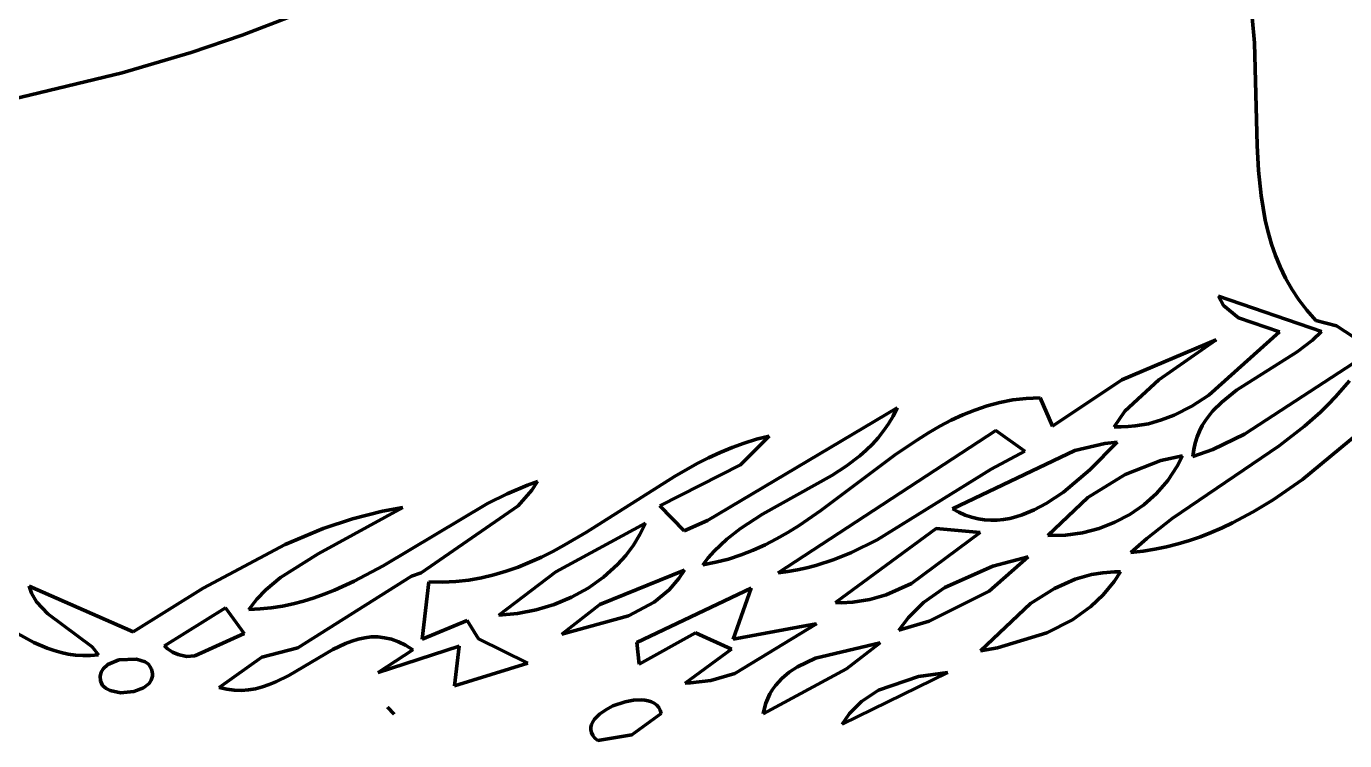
# Model space of a CAD drawing. Header units: millimetres. Extents: x 0 to 9.3, y 0 to 12.
# Drawn here: x 1.313 to 2.414, y 1.163 to 1.76 of the extents above; entities that cross this region are included whole.
import ezdxf

# ---------------------------------------------------------------- set-up
doc = ezdxf.new("R2010")
doc.units = ezdxf.units.MM
doc.layers.add('color#000000ff', color=7, linetype='CONTINUOUS', lineweight=100)
doc.layers.add('color#ffffffff', color=7, linetype='CONTINUOUS', lineweight=100)

msp = doc.modelspace()

# ---------------------------------------------------------------- linework, layer by layer
at = {"layer": 'color#000000ff'}
for p, q in [((1.5354, 1.769), (1.4933, 1.7529)), ((2.3385, 1.7463), (2.3367, 1.7674)), ((1.4933, 1.7529), (1.4507, 1.7384)), ((2.3409, 1.6607), (2.3385, 1.7463)), ((1.4507, 1.7384), (1.3931, 1.7213)), ((1.3931, 1.7213), (1.2765, 1.6932)), ((2.342, 1.6396), (2.3409, 1.6607)), ((2.3442, 1.6187), (2.342, 1.6396)), ((2.3457, 1.6084), (2.3442, 1.6187)), ((2.3476, 1.5983), (2.3457, 1.6084)), ((2.35, 1.5882), (2.3476, 1.5983)), ((2.3528, 1.5783), (2.35, 1.5882)), ((2.3561, 1.5686), (2.3528, 1.5783)), ((2.3601, 1.5591), (2.3561, 1.5686)), ((2.3646, 1.5497), (2.3601, 1.5591)), ((2.3698, 1.5405), (2.3646, 1.5497)), ((2.3127, 1.5269), (2.3084, 1.5346)), ((2.3084, 1.5346), (2.3944, 1.5053)), ((2.3757, 1.5316), (2.3698, 1.5405)), ((2.3823, 1.5229), (2.3757, 1.5316)), ((2.3252, 1.5166), (2.3127, 1.5269)), ((2.3897, 1.5144), (2.3823, 1.5229)), ((2.3595, 1.5049), (2.3252, 1.5166)), ((2.407, 1.51), (2.3897, 1.5144)), ((2.4776, 1.4637), (2.407, 1.51)), ((2.2278, 1.4649), (2.3065, 1.4982)), ((2.3065, 1.4982), (2.2587, 1.4647)), ((2.3004, 1.4519), (2.3595, 1.5049)), ((2.3869, 1.4979), (2.3743, 1.4881)), ((2.3944, 1.5053), (2.3869, 1.4979)), ((2.3743, 1.4881), (2.3235, 1.4561)), ((2.3301, 1.4194), (2.4333, 1.4866)), ((2.17, 1.4261), (2.2278, 1.4649)), ((2.2587, 1.4647), (2.2303, 1.4387)), ((2.4179, 1.4641), (2.4122, 1.4572)), ((2.3235, 1.4561), (2.3112, 1.4463)), ((2.3787, 1.3815), (2.4776, 1.4637)), ((2.4122, 1.4572), (2.4063, 1.4505)), ((2.1051, 1.4396), (2.1154, 1.4431)), ((2.1154, 1.4431), (2.126, 1.4459)), ((2.126, 1.4459), (2.1368, 1.448)), ((2.1368, 1.448), (2.148, 1.4493)), ((2.148, 1.4493), (2.1595, 1.4499)), ((2.1595, 1.4499), (2.17, 1.4261)), ((2.2714, 1.4352), (2.2863, 1.4428)), ((2.2863, 1.4428), (2.3004, 1.4519)), ((2.3112, 1.4463), (2.3039, 1.439)), ((2.4001, 1.4441), (2.3937, 1.4379)), ((2.4063, 1.4505), (2.4001, 1.4441)), ((1.8818, 1.3474), (2.0402, 1.4413)), ((2.0368, 1.4344), (2.033, 1.4281)), ((2.0402, 1.4413), (2.0368, 1.4344)), ((2.0757, 1.426), (2.0853, 1.4311)), ((2.0853, 1.4311), (2.0951, 1.4356)), ((2.0951, 1.4356), (2.1051, 1.4396)), ((2.2303, 1.4387), (2.2213, 1.4256)), ((2.2502, 1.4282), (2.261, 1.4313)), ((2.261, 1.4313), (2.2714, 1.4352)), ((2.3007, 1.4351), (2.2977, 1.4309)), ((2.3039, 1.439), (2.3007, 1.4351)), ((2.3937, 1.4379), (2.3804, 1.4262)), ((2.1225, 1.4224), (1.9407, 1.3036)), ((2.0288, 1.4221), (2.0243, 1.4164)), ((2.033, 1.4281), (2.0288, 1.4221)), ((2.0571, 1.4148), (2.0663, 1.4206)), ((2.0663, 1.4206), (2.0757, 1.426)), ((2.1467, 1.4052), (2.1225, 1.4224)), ((2.2213, 1.4256), (2.2273, 1.4255)), ((2.2273, 1.4255), (2.2332, 1.4258)), ((2.2332, 1.4258), (2.239, 1.4263)), ((2.239, 1.4263), (2.2502, 1.4282)), ((2.2927, 1.422), (2.2907, 1.4171)), ((2.295, 1.4266), (2.2927, 1.422)), ((2.2977, 1.4309), (2.295, 1.4266)), ((2.3804, 1.4262), (2.3593, 1.4098)), ((1.9024, 1.4083), (1.9125, 1.412)), ((1.9333, 1.4179), (1.9093, 1.3937)), ((1.9125, 1.412), (1.9228, 1.4152)), ((1.9228, 1.4152), (1.9333, 1.4179)), ((2.0195, 1.4111), (2.0144, 1.4062)), ((2.0243, 1.4164), (2.0195, 1.4111)), ((2.0389, 1.4024), (2.0571, 1.4148)), ((2.2136, 1.4116), (2.1885, 1.4059)), ((2.2012, 1.3896), (2.224, 1.4128)), ((2.224, 1.4128), (2.2136, 1.4116)), ((2.3593, 1.4098), (2.2699, 1.349)), ((2.2891, 1.4119), (2.2878, 1.4065)), ((2.2907, 1.4171), (2.2891, 1.4119)), ((2.3038, 1.4066), (2.3301, 1.4194)), ((1.8732, 1.3948), (1.8828, 1.3997)), ((1.8828, 1.3997), (1.8925, 1.4042)), ((1.8925, 1.4042), (1.9024, 1.4083)), ((1.9766, 1.3556), (2.0389, 1.4024)), ((2.0091, 1.4014), (1.9977, 1.3927)), ((2.0144, 1.4062), (2.0091, 1.4014)), ((2.1885, 1.4059), (2.0864, 1.3571)), ((2.1188, 1.3902), (2.1467, 1.4052)), ((2.2786, 1.4014), (2.2605, 1.3973)), ((2.2741, 1.3926), (2.2786, 1.4014)), ((2.287, 1.4007), (2.3038, 1.4066)), ((2.2878, 1.4065), (2.287, 1.4007)), ((1.9093, 1.3937), (1.8421, 1.3595)), ((1.8543, 1.3842), (1.8732, 1.3948)), ((1.9977, 1.3927), (1.9856, 1.3848)), ((2.0235, 1.3312), (2.1188, 1.3902)), ((2.179, 1.3709), (2.2012, 1.3896)), ((2.2605, 1.3973), (2.2305, 1.3857)), ((2.2662, 1.3806), (2.2741, 1.3926)), ((1.7146, 1.3695), (1.7314, 1.3767)), ((1.7314, 1.3767), (1.74, 1.3798)), ((1.74, 1.3798), (1.735, 1.3726)), ((1.7808, 1.3375), (1.8543, 1.3842)), ((1.9856, 1.3848), (1.9278, 1.3525)), ((2.2305, 1.3857), (2.1995, 1.3664)), ((2.2568, 1.3698), (2.2662, 1.3806)), ((2.3543, 1.3647), (2.3787, 1.3815)), ((1.6982, 1.3614), (1.7146, 1.3695)), ((1.735, 1.3726), (1.7238, 1.3596)), ((2.1646, 1.3614), (2.179, 1.3709)), ((2.1995, 1.3664), (2.1661, 1.3347)), ((2.2463, 1.3604), (2.2568, 1.3698)), ((1.6275, 1.3582), (1.5568, 1.3195)), ((1.5854, 1.3486), (1.6105, 1.355)), ((1.6105, 1.355), (1.6275, 1.3582)), ((1.611, 1.3095), (1.6982, 1.3614)), ((1.7238, 1.3596), (1.6426, 1.3036)), ((1.8421, 1.3595), (1.8623, 1.3388)), ((1.9583, 1.3432), (1.9766, 1.3556)), ((2.0864, 1.3571), (2.0918, 1.3542)), ((2.0918, 1.3542), (2.0971, 1.3519)), ((2.1445, 1.352), (2.1547, 1.3562)), ((2.1547, 1.3562), (2.1646, 1.3614)), ((2.2346, 1.3524), (2.2463, 1.3604)), ((2.3203, 1.3453), (2.3376, 1.3545)), ((2.3376, 1.3545), (2.3543, 1.3647)), ((1.561, 1.3405), (1.5854, 1.3486)), ((1.8301, 1.345), (1.7552, 1.3045)), ((1.8254, 1.3355), (1.8301, 1.345)), ((1.8623, 1.3388), (1.8818, 1.3474)), ((1.9278, 1.3525), (1.9094, 1.3406)), ((1.949, 1.3374), (1.9583, 1.3432)), ((2.0971, 1.3519), (2.1024, 1.3501)), ((2.1024, 1.3501), (2.1078, 1.3488)), ((2.1078, 1.3488), (2.1131, 1.348)), ((2.1131, 1.348), (2.1184, 1.3476)), ((2.1184, 1.3476), (2.1237, 1.3477)), ((2.1237, 1.3477), (2.129, 1.3482)), ((2.129, 1.3482), (2.1342, 1.3491)), ((2.1342, 1.3491), (2.1394, 1.3504)), ((2.1394, 1.3504), (2.1445, 1.352)), ((2.2088, 1.3407), (2.2221, 1.3458)), ((2.2221, 1.3458), (2.2346, 1.3524)), ((2.2699, 1.349), (2.2488, 1.3324)), ((2.3115, 1.3411), (2.3203, 1.3453)), ((1.5292, 1.3273), (1.561, 1.3405)), ((1.7622, 1.3266), (1.7808, 1.3375)), ((1.8199, 1.3266), (1.8254, 1.3355)), ((1.9094, 1.3406), (1.898, 1.3316)), ((1.9299, 1.327), (1.9395, 1.332)), ((1.9395, 1.332), (1.949, 1.3374)), ((2.0727, 1.3406), (1.9886, 1.2788)), ((2.0523, 1.2947), (2.1094, 1.3373)), ((2.1094, 1.3373), (2.0727, 1.3406)), ((2.1661, 1.3347), (2.1807, 1.3351)), ((2.1807, 1.3351), (2.195, 1.3371)), ((2.195, 1.3371), (2.2088, 1.3407)), ((2.2488, 1.3324), (2.2354, 1.3205)), ((2.2842, 1.3306), (2.2934, 1.3337)), ((2.2934, 1.3337), (2.3025, 1.3373)), ((2.3025, 1.3373), (2.3115, 1.3411)), ((1.4606, 1.2908), (1.5292, 1.3273)), ((1.7432, 1.3168), (1.7527, 1.3215)), ((1.7527, 1.3215), (1.7622, 1.3266)), ((1.8136, 1.3182), (1.8199, 1.3266)), ((1.8874, 1.3216), (1.8825, 1.3161)), ((1.8926, 1.3268), (1.8874, 1.3216)), ((1.898, 1.3316), (1.8926, 1.3268)), ((1.9099, 1.3185), (1.92, 1.3225)), ((1.92, 1.3225), (1.9299, 1.327)), ((2.0022, 1.3207), (2.0235, 1.3312)), ((2.2354, 1.3205), (2.2455, 1.3217)), ((2.2455, 1.3217), (2.2554, 1.3233)), ((2.2554, 1.3233), (2.2652, 1.3253)), ((2.2652, 1.3253), (2.2748, 1.3277)), ((2.2748, 1.3277), (2.2842, 1.3306)), ((1.5568, 1.3195), (1.5253, 1.2997)), ((1.7237, 1.3084), (1.7335, 1.3124)), ((1.7335, 1.3124), (1.7432, 1.3168)), ((1.795, 1.3), (1.8066, 1.3105)), ((1.8066, 1.3105), (1.8136, 1.3182)), ((1.8825, 1.3161), (1.8779, 1.3103)), ((1.8779, 1.3103), (1.8889, 1.3124)), ((1.8889, 1.3124), (1.8995, 1.3151)), ((1.8995, 1.3151), (1.9099, 1.3185)), ((1.9724, 1.3098), (1.9875, 1.3147)), ((1.9875, 1.3147), (2.0022, 1.3207)), ((2.117, 1.2884), (2.1497, 1.317)), ((2.1497, 1.317), (2.12, 1.3091)), ((1.5253, 1.2997), (1.5131, 1.2893)), ((1.6346, 1.3009), (1.5398, 1.2409)), ((1.5868, 1.2966), (1.611, 1.3095)), ((1.6426, 1.3036), (1.6346, 1.3009)), ((1.6824, 1.2976), (1.6931, 1.2994)), ((1.6931, 1.2994), (1.7035, 1.3019)), ((1.7035, 1.3019), (1.7137, 1.3049)), ((1.7552, 1.3045), (1.7076, 1.2682)), ((1.7137, 1.3049), (1.7237, 1.3084)), ((1.7822, 1.2909), (1.795, 1.3)), ((1.8627, 1.3059), (1.792, 1.2772)), ((1.8579, 1.2989), (1.8627, 1.3059)), ((1.9407, 1.3036), (1.9489, 1.3047)), ((1.9489, 1.3047), (1.9569, 1.306)), ((1.9569, 1.306), (1.9647, 1.3078)), ((1.9647, 1.3078), (1.9724, 1.3098)), ((2.12, 1.3091), (2.0799, 1.2914)), ((2.2025, 1.3021), (2.1889, 1.2982)), ((2.212, 1.3037), (2.2025, 1.3021)), ((2.2217, 1.3044), (2.212, 1.3037)), ((2.2213, 1.2963), (2.2267, 1.3045)), ((2.2267, 1.3045), (2.2217, 1.3044)), ((1.3173, 1.2867), (1.3154, 1.2925)), ((1.3154, 1.2925), (1.4022, 1.2542)), ((1.4022, 1.2542), (1.4606, 1.2908)), ((1.5131, 1.2893), (1.5056, 1.2815)), ((1.5618, 1.2857), (1.5703, 1.289)), ((1.5703, 1.289), (1.5868, 1.2966)), ((1.6435, 1.2481), (1.6491, 1.2961)), ((1.6491, 1.2961), (1.6605, 1.2959)), ((1.6605, 1.2959), (1.6716, 1.2964)), ((1.6716, 1.2964), (1.6824, 1.2976)), ((1.7684, 1.2833), (1.7822, 1.2909)), ((1.9183, 1.2908), (1.8227, 1.2453)), ((1.8373, 1.2792), (1.8498, 1.2895)), ((1.8498, 1.2895), (1.8579, 1.2989)), ((1.9033, 1.2482), (1.9183, 1.2908)), ((2.0309, 1.2851), (2.0523, 1.2947)), ((2.0799, 1.2914), (2.0623, 1.2788)), ((2.0668, 1.2631), (2.117, 1.2884)), ((2.1717, 1.2906), (2.1516, 1.2779)), ((2.1889, 1.2982), (2.1717, 1.2906)), ((2.2122, 1.2852), (2.2213, 1.2963)), ((1.3215, 1.2793), (1.3173, 1.2867)), ((1.331, 1.2693), (1.3215, 1.2793)), ((1.5056, 1.2815), (1.4987, 1.2729)), ((1.5268, 1.2758), (1.5358, 1.2777)), ((1.5358, 1.2777), (1.5446, 1.28)), ((1.5446, 1.28), (1.5533, 1.2827)), ((1.5533, 1.2827), (1.5618, 1.2857)), ((1.7387, 1.2726), (1.7538, 1.2772)), ((1.7538, 1.2772), (1.7684, 1.2833)), ((1.792, 1.2772), (1.7603, 1.2523)), ((1.8159, 1.2676), (1.8373, 1.2792)), ((1.9886, 1.2788), (1.9935, 1.2786)), ((1.9935, 1.2786), (2.0033, 1.279)), ((2.0033, 1.279), (2.0174, 1.2812)), ((2.0174, 1.2812), (2.0309, 1.2851)), ((2.0623, 1.2788), (2.0498, 1.2664)), ((2.1516, 1.2779), (2.1099, 1.2385)), ((2.2018, 1.2754), (2.2122, 1.2852)), ((1.3679, 1.2419), (1.331, 1.2693)), ((1.4793, 1.2744), (1.4284, 1.2425)), ((1.495, 1.2528), (1.4793, 1.2744)), ((1.4987, 1.2729), (1.5083, 1.2734)), ((1.5083, 1.2734), (1.5176, 1.2744)), ((1.5176, 1.2744), (1.5268, 1.2758)), ((1.7076, 1.2682), (1.7232, 1.2696)), ((1.7232, 1.2696), (1.7387, 1.2726)), ((1.7603, 1.2523), (1.8159, 1.2676)), ((2.0498, 1.2664), (2.0417, 1.2557)), ((2.1865, 1.2644), (2.2018, 1.2754)), ((1.6811, 1.2637), (1.6435, 1.2481)), ((1.6907, 1.2484), (1.6811, 1.2637)), ((1.9648, 1.2595), (1.9033, 1.2482)), ((1.9046, 1.2196), (1.9729, 1.261)), ((1.9729, 1.261), (1.9648, 1.2595)), ((2.0417, 1.2557), (2.0668, 1.2631)), ((2.1653, 1.2536), (2.1865, 1.2644)), ((1.3032, 1.2544), (1.3193, 1.2454)), ((1.3193, 1.2454), (1.3305, 1.2406)), ((1.4538, 1.2342), (1.495, 1.2528)), ((1.569, 1.2395), (1.5795, 1.2446)), ((1.5795, 1.2446), (1.5848, 1.2466)), ((1.5848, 1.2466), (1.5902, 1.2482)), ((1.5902, 1.2482), (1.5956, 1.2494)), ((1.5956, 1.2494), (1.6011, 1.25)), ((1.6011, 1.25), (1.6066, 1.25)), ((1.6066, 1.25), (1.6122, 1.2494)), ((1.6122, 1.2494), (1.6179, 1.2481)), ((1.6179, 1.2481), (1.6238, 1.246)), ((1.6238, 1.246), (1.6297, 1.2431)), ((1.7317, 1.228), (1.6907, 1.2484)), ((1.8227, 1.2453), (1.8248, 1.2274)), ((1.8248, 1.2274), (1.8717, 1.2534)), ((1.8717, 1.2534), (1.9019, 1.2399)), ((2.0259, 1.2452), (1.9721, 1.2322)), ((1.9979, 1.2234), (2.0259, 1.2452)), ((2.124, 1.241), (2.1653, 1.2536)), ((1.3305, 1.2406), (1.3362, 1.2386)), ((1.3362, 1.2386), (1.342, 1.237)), ((1.342, 1.237), (1.348, 1.2357)), ((1.348, 1.2357), (1.3541, 1.2349)), ((1.3541, 1.2349), (1.3603, 1.2345)), ((1.3603, 1.2345), (1.3667, 1.2345)), ((1.3667, 1.2345), (1.3732, 1.2351)), ((1.3732, 1.2351), (1.3679, 1.2419)), ((1.4284, 1.2425), (1.4306, 1.2405)), ((1.4306, 1.2405), (1.4352, 1.2374)), ((1.4352, 1.2374), (1.4398, 1.2353)), ((1.4398, 1.2353), (1.4468, 1.2338)), ((1.4468, 1.2338), (1.4538, 1.2342)), ((1.5096, 1.2332), (1.474, 1.2078)), ((1.5398, 1.2409), (1.5096, 1.2332)), ((1.5322, 1.2178), (1.569, 1.2395)), ((1.6068, 1.2203), (1.6745, 1.2422)), ((1.6358, 1.2393), (1.6068, 1.2203)), ((1.6297, 1.2431), (1.6358, 1.2393)), ((1.6745, 1.2422), (1.6705, 1.2092)), ((1.9019, 1.2399), (1.8633, 1.2115)), ((2.1099, 1.2385), (2.124, 1.241)), ((1.3772, 1.2234), (1.3755, 1.2205)), ((1.3811, 1.2271), (1.3772, 1.2234)), ((1.3904, 1.231), (1.3811, 1.2271)), ((1.405, 1.2316), (1.3904, 1.231)), ((1.4123, 1.2292), (1.405, 1.2316)), ((1.4151, 1.2273), (1.4123, 1.2292)), ((1.4165, 1.2251), (1.4151, 1.2273)), ((1.4175, 1.223), (1.4165, 1.2251)), ((1.4181, 1.221), (1.4175, 1.223)), ((1.6705, 1.2092), (1.7317, 1.228)), ((1.9282, 1.1859), (1.9979, 1.2234)), ((1.9569, 1.2251), (1.95, 1.2206)), ((1.9721, 1.2322), (1.9569, 1.2251)), ((1.3755, 1.2205), (1.3748, 1.2172)), ((1.3748, 1.2172), (1.3751, 1.2135)), ((1.3751, 1.2135), (1.3757, 1.2115)), ((1.3757, 1.2115), (1.3767, 1.2095)), ((1.411, 1.2075), (1.4155, 1.2111)), ((1.4155, 1.2111), (1.4174, 1.214)), ((1.4174, 1.214), (1.4184, 1.2173)), ((1.4184, 1.2191), (1.4181, 1.221)), ((1.4184, 1.2173), (1.4184, 1.2191)), ((1.5158, 1.2102), (1.5213, 1.2124)), ((1.5213, 1.2124), (1.5322, 1.2178)), ((1.8633, 1.2115), (1.8677, 1.2116)), ((1.8677, 1.2116), (1.8845, 1.2137)), ((1.8845, 1.2137), (1.9046, 1.2196)), ((1.9439, 1.2154), (1.9385, 1.2094)), ((1.95, 1.2206), (1.9439, 1.2154)), ((1.9943, 1.1771), (2.0824, 1.2203)), ((2.058, 1.2169), (2.0247, 1.2056)), ((2.0824, 1.2203), (2.058, 1.2169)), ((1.3767, 1.2095), (1.3796, 1.207)), ((1.3796, 1.207), (1.3831, 1.2052)), ((1.3831, 1.2052), (1.3916, 1.2034)), ((1.3916, 1.2034), (1.4029, 1.2044)), ((1.4029, 1.2044), (1.411, 1.2075)), ((1.474, 1.2078), (1.4804, 1.2063)), ((1.4804, 1.2063), (1.4866, 1.2055)), ((1.4866, 1.2055), (1.4927, 1.2053)), ((1.4927, 1.2053), (1.4986, 1.2058)), ((1.4986, 1.2058), (1.5044, 1.2068)), ((1.5044, 1.2068), (1.5102, 1.2083)), ((1.5102, 1.2083), (1.5158, 1.2102)), ((1.934, 1.2025), (1.9322, 1.1987)), ((1.9361, 1.2061), (1.934, 1.2025)), ((1.9385, 1.2094), (1.9361, 1.2061)), ((2.0247, 1.2056), (2.0103, 1.196)), ((1.6146, 1.1915), (1.6202, 1.1854)), ((1.6202, 1.1854), (1.6146, 1.1915)), ((1.7968, 1.1892), (1.7916, 1.1854)), ((1.8029, 1.1924), (1.7968, 1.1892)), ((1.813, 1.1959), (1.8029, 1.1924)), ((1.8199, 1.1972), (1.813, 1.1959)), ((1.8264, 1.1975), (1.8199, 1.1972)), ((1.8295, 1.1973), (1.8264, 1.1975)), ((1.8324, 1.1967), (1.8295, 1.1973)), ((1.835, 1.1958), (1.8324, 1.1967)), ((1.8374, 1.1946), (1.835, 1.1958)), ((1.8394, 1.193), (1.8374, 1.1946)), ((1.8411, 1.1911), (1.8394, 1.193)), ((1.8423, 1.1888), (1.8411, 1.1911)), ((1.9293, 1.1904), (1.9282, 1.1859)), ((1.9306, 1.1947), (1.9293, 1.1904)), ((1.9322, 1.1987), (1.9306, 1.1947)), ((2.0103, 1.196), (2.0004, 1.186)), ((1.7861, 1.1791), (1.785, 1.1769)), ((1.7875, 1.1813), (1.7861, 1.1791)), ((1.7894, 1.1834), (1.7875, 1.1813)), ((1.7916, 1.1854), (1.7894, 1.1834)), ((1.8186, 1.1682), (1.8431, 1.1861)), ((1.8431, 1.1861), (1.8423, 1.1888)), ((2.0004, 1.186), (1.9943, 1.1771)), ((1.7845, 1.1746), (1.7844, 1.1723)), ((1.7844, 1.1723), (1.7849, 1.1701)), ((1.785, 1.1769), (1.7845, 1.1746)), ((1.7849, 1.1701), (1.786, 1.1678)), ((1.786, 1.1678), (1.7878, 1.1656)), ((1.7902, 1.1634), (1.8186, 1.1682)), ((1.7878, 1.1656), (1.7902, 1.1634))]:
    msp.add_line(p, q, dxfattribs=at)
at = {"layer": 'color#ffffffff'}
for p, q in [((1.4933, 1.7529), (1.5354, 1.769)), ((2.3367, 1.7674), (2.3385, 1.7463)), ((1.4507, 1.7384), (1.4933, 1.7529)), ((2.3385, 1.7463), (2.3409, 1.6607)), ((1.3931, 1.7213), (1.4507, 1.7384)), ((1.2765, 1.6932), (1.3931, 1.7213)), ((2.3409, 1.6607), (2.342, 1.6396)), ((2.342, 1.6396), (2.3442, 1.6187)), ((2.3442, 1.6187), (2.3457, 1.6084)), ((2.3457, 1.6084), (2.3476, 1.5983)), ((2.3476, 1.5983), (2.35, 1.5882)), ((2.35, 1.5882), (2.3528, 1.5783)), ((2.3528, 1.5783), (2.3561, 1.5686)), ((2.3561, 1.5686), (2.3601, 1.5591)), ((2.3601, 1.5591), (2.3646, 1.5497)), ((2.3646, 1.5497), (2.3698, 1.5405)), ((2.3944, 1.5053), (2.3084, 1.5346)), ((2.3084, 1.5346), (2.3127, 1.5269)), ((2.3698, 1.5405), (2.3757, 1.5316)), ((2.3757, 1.5316), (2.3823, 1.5229)), ((2.3127, 1.5269), (2.3252, 1.5166)), ((2.3823, 1.5229), (2.3897, 1.5144)), ((2.3252, 1.5166), (2.3595, 1.5049)), ((2.3897, 1.5144), (2.407, 1.51)), ((2.407, 1.51), (2.4776, 1.4637)), ((2.3065, 1.4982), (2.2278, 1.4649)), ((2.2587, 1.4647), (2.3065, 1.4982)), ((2.3595, 1.5049), (2.3004, 1.4519)), ((2.3743, 1.4881), (2.3869, 1.4979)), ((2.3869, 1.4979), (2.3944, 1.5053)), ((2.3235, 1.4561), (2.3743, 1.4881)), ((2.4333, 1.4866), (2.3301, 1.4194)), ((2.2278, 1.4649), (2.17, 1.4261)), ((2.2303, 1.4387), (2.2587, 1.4647)), ((2.4122, 1.4572), (2.4179, 1.4641)), ((2.3112, 1.4463), (2.3235, 1.4561)), ((2.4776, 1.4637), (2.3787, 1.3815)), ((2.4063, 1.4505), (2.4122, 1.4572)), ((2.1154, 1.4431), (2.1051, 1.4396)), ((2.126, 1.4459), (2.1154, 1.4431)), ((2.1368, 1.448), (2.126, 1.4459)), ((2.148, 1.4493), (2.1368, 1.448)), ((2.1595, 1.4499), (2.148, 1.4493)), ((2.17, 1.4261), (2.1595, 1.4499)), ((2.2863, 1.4428), (2.2714, 1.4352)), ((2.3004, 1.4519), (2.2863, 1.4428)), ((2.3039, 1.439), (2.3112, 1.4463)), ((2.3937, 1.4379), (2.4001, 1.4441)), ((2.4001, 1.4441), (2.4063, 1.4505)), ((2.0402, 1.4413), (1.8818, 1.3474)), ((2.033, 1.4281), (2.0368, 1.4344)), ((2.0368, 1.4344), (2.0402, 1.4413)), ((2.0853, 1.4311), (2.0757, 1.426)), ((2.0951, 1.4356), (2.0853, 1.4311)), ((2.1051, 1.4396), (2.0951, 1.4356)), ((2.2213, 1.4256), (2.2303, 1.4387)), ((2.261, 1.4313), (2.2502, 1.4282)), ((2.2714, 1.4352), (2.261, 1.4313)), ((2.2977, 1.4309), (2.3007, 1.4351)), ((2.3007, 1.4351), (2.3039, 1.439)), ((2.3804, 1.4262), (2.3937, 1.4379)), ((1.9407, 1.3036), (2.1225, 1.4224)), ((2.0243, 1.4164), (2.0288, 1.4221)), ((2.0288, 1.4221), (2.033, 1.4281)), ((2.0663, 1.4206), (2.0571, 1.4148)), ((2.0757, 1.426), (2.0663, 1.4206)), ((2.1225, 1.4224), (2.1467, 1.4052)), ((2.2273, 1.4255), (2.2213, 1.4256)), ((2.2332, 1.4258), (2.2273, 1.4255)), ((2.239, 1.4263), (2.2332, 1.4258)), ((2.2502, 1.4282), (2.239, 1.4263)), ((2.2907, 1.4171), (2.2927, 1.422)), ((2.2927, 1.422), (2.295, 1.4266)), ((2.295, 1.4266), (2.2977, 1.4309)), ((2.3593, 1.4098), (2.3804, 1.4262)), ((1.9125, 1.412), (1.9024, 1.4083)), ((1.9093, 1.3937), (1.9333, 1.4179)), ((1.9228, 1.4152), (1.9125, 1.412)), ((1.9333, 1.4179), (1.9228, 1.4152)), ((2.0144, 1.4062), (2.0195, 1.4111)), ((2.0195, 1.4111), (2.0243, 1.4164)), ((2.0571, 1.4148), (2.0389, 1.4024)), ((2.1885, 1.4059), (2.2136, 1.4116)), ((2.224, 1.4128), (2.2012, 1.3896)), ((2.2136, 1.4116), (2.224, 1.4128)), ((2.2699, 1.349), (2.3593, 1.4098)), ((2.2878, 1.4065), (2.2891, 1.4119)), ((2.2891, 1.4119), (2.2907, 1.4171)), ((2.3301, 1.4194), (2.3038, 1.4066)), ((1.8828, 1.3997), (1.8732, 1.3948)), ((1.8925, 1.4042), (1.8828, 1.3997)), ((1.9024, 1.4083), (1.8925, 1.4042)), ((2.0389, 1.4024), (1.9766, 1.3556)), ((1.9977, 1.3927), (2.0091, 1.4014)), ((2.0091, 1.4014), (2.0144, 1.4062)), ((2.0864, 1.3571), (2.1885, 1.4059)), ((2.1467, 1.4052), (2.1188, 1.3902)), ((2.2605, 1.3973), (2.2786, 1.4014)), ((2.2786, 1.4014), (2.2741, 1.3926)), ((2.3038, 1.4066), (2.287, 1.4007)), ((2.287, 1.4007), (2.2878, 1.4065)), ((1.8421, 1.3595), (1.9093, 1.3937)), ((1.8732, 1.3948), (1.8543, 1.3842)), ((1.9856, 1.3848), (1.9977, 1.3927)), ((2.1188, 1.3902), (2.0235, 1.3312)), ((2.2012, 1.3896), (2.179, 1.3709)), ((2.2305, 1.3857), (2.2605, 1.3973)), ((2.2741, 1.3926), (2.2662, 1.3806)), ((1.7314, 1.3767), (1.7146, 1.3695)), ((1.74, 1.3798), (1.7314, 1.3767)), ((1.735, 1.3726), (1.74, 1.3798)), ((1.8543, 1.3842), (1.7808, 1.3375)), ((1.9278, 1.3525), (1.9856, 1.3848)), ((2.1995, 1.3664), (2.2305, 1.3857)), ((2.2662, 1.3806), (2.2568, 1.3698)), ((2.3787, 1.3815), (2.3543, 1.3647)), ((1.7146, 1.3695), (1.6982, 1.3614)), ((1.7238, 1.3596), (1.735, 1.3726)), ((2.179, 1.3709), (2.1646, 1.3614)), ((2.1661, 1.3347), (2.1995, 1.3664)), ((2.2568, 1.3698), (2.2463, 1.3604)), ((1.5568, 1.3195), (1.6275, 1.3582)), ((1.6105, 1.355), (1.5854, 1.3486)), ((1.6275, 1.3582), (1.6105, 1.355)), ((1.6982, 1.3614), (1.611, 1.3095)), ((1.6426, 1.3036), (1.7238, 1.3596)), ((1.8623, 1.3388), (1.8421, 1.3595)), ((1.9766, 1.3556), (1.9583, 1.3432)), ((2.0918, 1.3542), (2.0864, 1.3571)), ((2.0971, 1.3519), (2.0918, 1.3542)), ((2.1547, 1.3562), (2.1445, 1.352)), ((2.1646, 1.3614), (2.1547, 1.3562)), ((2.2463, 1.3604), (2.2346, 1.3524)), ((2.3376, 1.3545), (2.3203, 1.3453)), ((2.3543, 1.3647), (2.3376, 1.3545)), ((1.5854, 1.3486), (1.561, 1.3405)), ((1.7552, 1.3045), (1.8301, 1.345)), ((1.8301, 1.345), (1.8254, 1.3355)), ((1.8818, 1.3474), (1.8623, 1.3388)), ((1.9094, 1.3406), (1.9278, 1.3525)), ((1.9583, 1.3432), (1.949, 1.3374)), ((2.1024, 1.3501), (2.0971, 1.3519)), ((2.1078, 1.3488), (2.1024, 1.3501)), ((2.1131, 1.348), (2.1078, 1.3488)), ((2.1184, 1.3476), (2.1131, 1.348)), ((2.1237, 1.3477), (2.1184, 1.3476)), ((2.129, 1.3482), (2.1237, 1.3477)), ((2.1342, 1.3491), (2.129, 1.3482)), ((2.1394, 1.3504), (2.1342, 1.3491)), ((2.1445, 1.352), (2.1394, 1.3504)), ((2.2221, 1.3458), (2.2088, 1.3407)), ((2.2346, 1.3524), (2.2221, 1.3458)), ((2.2488, 1.3324), (2.2699, 1.349)), ((2.3203, 1.3453), (2.3115, 1.3411)), ((1.561, 1.3405), (1.5292, 1.3273)), ((1.7808, 1.3375), (1.7622, 1.3266)), ((1.8254, 1.3355), (1.8199, 1.3266)), ((1.898, 1.3316), (1.9094, 1.3406)), ((1.9395, 1.332), (1.9299, 1.327)), ((1.949, 1.3374), (1.9395, 1.332)), ((1.9886, 1.2788), (2.0727, 1.3406)), ((2.1094, 1.3373), (2.0523, 1.2947)), ((2.0727, 1.3406), (2.1094, 1.3373)), ((2.1807, 1.3351), (2.1661, 1.3347)), ((2.195, 1.3371), (2.1807, 1.3351)), ((2.2088, 1.3407), (2.195, 1.3371)), ((2.2354, 1.3205), (2.2488, 1.3324)), ((2.2934, 1.3337), (2.2842, 1.3306)), ((2.3025, 1.3373), (2.2934, 1.3337)), ((2.3115, 1.3411), (2.3025, 1.3373)), ((1.5292, 1.3273), (1.4606, 1.2908)), ((1.7527, 1.3215), (1.7432, 1.3168)), ((1.7622, 1.3266), (1.7527, 1.3215)), ((1.8199, 1.3266), (1.8136, 1.3182)), ((1.8825, 1.3161), (1.8874, 1.3216)), ((1.8874, 1.3216), (1.8926, 1.3268)), ((1.8926, 1.3268), (1.898, 1.3316)), ((1.92, 1.3225), (1.9099, 1.3185)), ((1.9299, 1.327), (1.92, 1.3225)), ((2.0235, 1.3312), (2.0022, 1.3207)), ((2.2455, 1.3217), (2.2354, 1.3205)), ((2.2554, 1.3233), (2.2455, 1.3217)), ((2.2652, 1.3253), (2.2554, 1.3233)), ((2.2748, 1.3277), (2.2652, 1.3253)), ((2.2842, 1.3306), (2.2748, 1.3277)), ((1.5253, 1.2997), (1.5568, 1.3195)), ((1.7335, 1.3124), (1.7237, 1.3084)), ((1.7432, 1.3168), (1.7335, 1.3124)), ((1.8066, 1.3105), (1.795, 1.3)), ((1.8136, 1.3182), (1.8066, 1.3105)), ((1.8779, 1.3103), (1.8825, 1.3161)), ((1.8889, 1.3124), (1.8779, 1.3103)), ((1.8995, 1.3151), (1.8889, 1.3124)), ((1.9099, 1.3185), (1.8995, 1.3151)), ((1.9875, 1.3147), (1.9724, 1.3098)), ((2.0022, 1.3207), (1.9875, 1.3147)), ((2.1497, 1.317), (2.117, 1.2884)), ((2.12, 1.3091), (2.1497, 1.317)), ((1.5131, 1.2893), (1.5253, 1.2997)), ((1.5398, 1.2409), (1.6346, 1.3009)), ((1.611, 1.3095), (1.5868, 1.2966)), ((1.6346, 1.3009), (1.6426, 1.3036)), ((1.6931, 1.2994), (1.6824, 1.2976)), ((1.7035, 1.3019), (1.6931, 1.2994)), ((1.7137, 1.3049), (1.7035, 1.3019)), ((1.7076, 1.2682), (1.7552, 1.3045)), ((1.7237, 1.3084), (1.7137, 1.3049)), ((1.795, 1.3), (1.7822, 1.2909)), ((1.792, 1.2772), (1.8627, 1.3059)), ((1.8627, 1.3059), (1.8579, 1.2989)), ((1.9489, 1.3047), (1.9407, 1.3036)), ((1.9569, 1.306), (1.9489, 1.3047)), ((1.9647, 1.3078), (1.9569, 1.306)), ((1.9724, 1.3098), (1.9647, 1.3078)), ((2.0799, 1.2914), (2.12, 1.3091)), ((2.1889, 1.2982), (2.2025, 1.3021)), ((2.2025, 1.3021), (2.212, 1.3037)), ((2.212, 1.3037), (2.2217, 1.3044)), ((2.2267, 1.3045), (2.2213, 1.2963)), ((2.2217, 1.3044), (2.2267, 1.3045)), ((1.4022, 1.2542), (1.3154, 1.2925)), ((1.3154, 1.2925), (1.3173, 1.2867)), ((1.4606, 1.2908), (1.4022, 1.2542)), ((1.5056, 1.2815), (1.5131, 1.2893)), ((1.5703, 1.289), (1.5618, 1.2857)), ((1.5868, 1.2966), (1.5703, 1.289)), ((1.6491, 1.2961), (1.6435, 1.2481)), ((1.6605, 1.2959), (1.6491, 1.2961)), ((1.6716, 1.2964), (1.6605, 1.2959)), ((1.6824, 1.2976), (1.6716, 1.2964)), ((1.7822, 1.2909), (1.7684, 1.2833)), ((1.8227, 1.2453), (1.9183, 1.2908)), ((1.8498, 1.2895), (1.8373, 1.2792)), ((1.8579, 1.2989), (1.8498, 1.2895)), ((1.9183, 1.2908), (1.9033, 1.2482)), ((2.0523, 1.2947), (2.0309, 1.2851)), ((2.0623, 1.2788), (2.0799, 1.2914)), ((2.117, 1.2884), (2.0668, 1.2631)), ((2.1516, 1.2779), (2.1717, 1.2906)), ((2.1717, 1.2906), (2.1889, 1.2982)), ((2.2213, 1.2963), (2.2122, 1.2852)), ((1.3173, 1.2867), (1.3215, 1.2793)), ((1.3215, 1.2793), (1.331, 1.2693)), ((1.4987, 1.2729), (1.5056, 1.2815)), ((1.5358, 1.2777), (1.5268, 1.2758)), ((1.5446, 1.28), (1.5358, 1.2777)), ((1.5533, 1.2827), (1.5446, 1.28)), ((1.5618, 1.2857), (1.5533, 1.2827)), ((1.7538, 1.2772), (1.7387, 1.2726)), ((1.7684, 1.2833), (1.7538, 1.2772)), ((1.7603, 1.2523), (1.792, 1.2772)), ((1.8373, 1.2792), (1.8159, 1.2676)), ((1.9935, 1.2786), (1.9886, 1.2788)), ((2.0033, 1.279), (1.9935, 1.2786)), ((2.0174, 1.2812), (2.0033, 1.279)), ((2.0309, 1.2851), (2.0174, 1.2812)), ((2.0498, 1.2664), (2.0623, 1.2788)), ((2.1099, 1.2385), (2.1516, 1.2779)), ((2.2122, 1.2852), (2.2018, 1.2754)), ((1.331, 1.2693), (1.3679, 1.2419)), ((1.4284, 1.2425), (1.4793, 1.2744)), ((1.4793, 1.2744), (1.495, 1.2528)), ((1.5083, 1.2734), (1.4987, 1.2729)), ((1.5176, 1.2744), (1.5083, 1.2734)), ((1.5268, 1.2758), (1.5176, 1.2744)), ((1.7232, 1.2696), (1.7076, 1.2682)), ((1.7387, 1.2726), (1.7232, 1.2696)), ((1.8159, 1.2676), (1.7603, 1.2523)), ((2.0417, 1.2557), (2.0498, 1.2664)), ((2.2018, 1.2754), (2.1865, 1.2644)), ((1.6435, 1.2481), (1.6811, 1.2637)), ((1.6811, 1.2637), (1.6907, 1.2484)), ((1.9033, 1.2482), (1.9648, 1.2595)), ((1.9729, 1.261), (1.9046, 1.2196)), ((1.9648, 1.2595), (1.9729, 1.261)), ((2.0668, 1.2631), (2.0417, 1.2557)), ((2.1865, 1.2644), (2.1653, 1.2536)), ((1.3193, 1.2454), (1.3032, 1.2544)), ((1.3305, 1.2406), (1.3193, 1.2454)), ((1.495, 1.2528), (1.4538, 1.2342)), ((1.5795, 1.2446), (1.569, 1.2395)), ((1.5848, 1.2466), (1.5795, 1.2446)), ((1.5902, 1.2482), (1.5848, 1.2466)), ((1.5956, 1.2494), (1.5902, 1.2482)), ((1.6011, 1.25), (1.5956, 1.2494)), ((1.6066, 1.25), (1.6011, 1.25)), ((1.6122, 1.2494), (1.6066, 1.25)), ((1.6179, 1.2481), (1.6122, 1.2494)), ((1.6238, 1.246), (1.6179, 1.2481)), ((1.6297, 1.2431), (1.6238, 1.246)), ((1.6907, 1.2484), (1.7317, 1.228)), ((1.8248, 1.2274), (1.8227, 1.2453)), ((1.8717, 1.2534), (1.8248, 1.2274)), ((1.9019, 1.2399), (1.8717, 1.2534)), ((1.9721, 1.2322), (2.0259, 1.2452)), ((2.0259, 1.2452), (1.9979, 1.2234)), ((2.1653, 1.2536), (2.124, 1.241)), ((1.3362, 1.2386), (1.3305, 1.2406)), ((1.342, 1.237), (1.3362, 1.2386)), ((1.348, 1.2357), (1.342, 1.237)), ((1.3541, 1.2349), (1.348, 1.2357)), ((1.3603, 1.2345), (1.3541, 1.2349)), ((1.3667, 1.2345), (1.3603, 1.2345)), ((1.3732, 1.2351), (1.3667, 1.2345)), ((1.3679, 1.2419), (1.3732, 1.2351)), ((1.4306, 1.2405), (1.4284, 1.2425)), ((1.4352, 1.2374), (1.4306, 1.2405)), ((1.4398, 1.2353), (1.4352, 1.2374)), ((1.4468, 1.2338), (1.4398, 1.2353)), ((1.4538, 1.2342), (1.4468, 1.2338)), ((1.474, 1.2078), (1.5096, 1.2332)), ((1.5096, 1.2332), (1.5398, 1.2409)), ((1.569, 1.2395), (1.5322, 1.2178)), ((1.6745, 1.2422), (1.6068, 1.2203)), ((1.6068, 1.2203), (1.6358, 1.2393)), ((1.6358, 1.2393), (1.6297, 1.2431)), ((1.6705, 1.2092), (1.6745, 1.2422)), ((1.8633, 1.2115), (1.9019, 1.2399)), ((2.124, 1.241), (2.1099, 1.2385)), ((1.3755, 1.2205), (1.3772, 1.2234)), ((1.3772, 1.2234), (1.3811, 1.2271)), ((1.3811, 1.2271), (1.3904, 1.231)), ((1.3904, 1.231), (1.405, 1.2316)), ((1.405, 1.2316), (1.4123, 1.2292)), ((1.4123, 1.2292), (1.4151, 1.2273)), ((1.4151, 1.2273), (1.4165, 1.2251)), ((1.4165, 1.2251), (1.4175, 1.223)), ((1.4175, 1.223), (1.4181, 1.221)), ((1.7317, 1.228), (1.6705, 1.2092)), ((1.9979, 1.2234), (1.9282, 1.1859)), ((1.95, 1.2206), (1.9569, 1.2251)), ((1.9569, 1.2251), (1.9721, 1.2322)), ((1.3748, 1.2172), (1.3755, 1.2205)), ((1.3751, 1.2135), (1.3748, 1.2172)), ((1.3757, 1.2115), (1.3751, 1.2135)), ((1.3767, 1.2095), (1.3757, 1.2115)), ((1.4155, 1.2111), (1.411, 1.2075)), ((1.4174, 1.214), (1.4155, 1.2111)), ((1.4184, 1.2173), (1.4174, 1.214)), ((1.4181, 1.221), (1.4184, 1.2191)), ((1.4184, 1.2191), (1.4184, 1.2173)), ((1.5213, 1.2124), (1.5158, 1.2102)), ((1.5322, 1.2178), (1.5213, 1.2124)), ((1.8677, 1.2116), (1.8633, 1.2115)), ((1.8845, 1.2137), (1.8677, 1.2116)), ((1.9046, 1.2196), (1.8845, 1.2137)), ((1.9385, 1.2094), (1.9439, 1.2154)), ((1.9439, 1.2154), (1.95, 1.2206)), ((2.0824, 1.2203), (1.9943, 1.1771)), ((2.0247, 1.2056), (2.058, 1.2169)), ((2.058, 1.2169), (2.0824, 1.2203)), ((1.3796, 1.207), (1.3767, 1.2095)), ((1.3831, 1.2052), (1.3796, 1.207)), ((1.3916, 1.2034), (1.3831, 1.2052)), ((1.4029, 1.2044), (1.3916, 1.2034)), ((1.411, 1.2075), (1.4029, 1.2044)), ((1.4804, 1.2063), (1.474, 1.2078)), ((1.4866, 1.2055), (1.4804, 1.2063)), ((1.4927, 1.2053), (1.4866, 1.2055)), ((1.4986, 1.2058), (1.4927, 1.2053)), ((1.5044, 1.2068), (1.4986, 1.2058)), ((1.5102, 1.2083), (1.5044, 1.2068)), ((1.5158, 1.2102), (1.5102, 1.2083)), ((1.9322, 1.1987), (1.934, 1.2025)), ((1.934, 1.2025), (1.9361, 1.2061)), ((1.9361, 1.2061), (1.9385, 1.2094)), ((2.0103, 1.196), (2.0247, 1.2056)), ((1.6146, 1.1915), (1.6202, 1.1854)), ((1.6202, 1.1854), (1.6146, 1.1915)), ((1.7916, 1.1854), (1.7968, 1.1892)), ((1.7968, 1.1892), (1.8029, 1.1924)), ((1.8029, 1.1924), (1.813, 1.1959)), ((1.813, 1.1959), (1.8199, 1.1972)), ((1.8199, 1.1972), (1.8264, 1.1975)), ((1.8264, 1.1975), (1.8295, 1.1973)), ((1.8295, 1.1973), (1.8324, 1.1967)), ((1.8324, 1.1967), (1.835, 1.1958)), ((1.835, 1.1958), (1.8374, 1.1946)), ((1.8374, 1.1946), (1.8394, 1.193)), ((1.8394, 1.193), (1.8411, 1.1911)), ((1.8411, 1.1911), (1.8423, 1.1888)), ((1.9282, 1.1859), (1.9293, 1.1904)), ((1.9293, 1.1904), (1.9306, 1.1947)), ((1.9306, 1.1947), (1.9322, 1.1987)), ((2.0004, 1.186), (2.0103, 1.196)), ((1.785, 1.1769), (1.7861, 1.1791)), ((1.7861, 1.1791), (1.7875, 1.1813)), ((1.7875, 1.1813), (1.7894, 1.1834)), ((1.7894, 1.1834), (1.7916, 1.1854)), ((1.8431, 1.1861), (1.8186, 1.1682)), ((1.8423, 1.1888), (1.8431, 1.1861)), ((1.9943, 1.1771), (2.0004, 1.186)), ((1.7844, 1.1723), (1.7845, 1.1746)), ((1.7849, 1.1701), (1.7844, 1.1723)), ((1.7845, 1.1746), (1.785, 1.1769)), ((1.786, 1.1678), (1.7849, 1.1701)), ((1.7878, 1.1656), (1.786, 1.1678)), ((1.8186, 1.1682), (1.7902, 1.1634)), ((1.7902, 1.1634), (1.7878, 1.1656))]:
    msp.add_line(p, q, dxfattribs=at)

doc.saveas('drawing.dxf')
